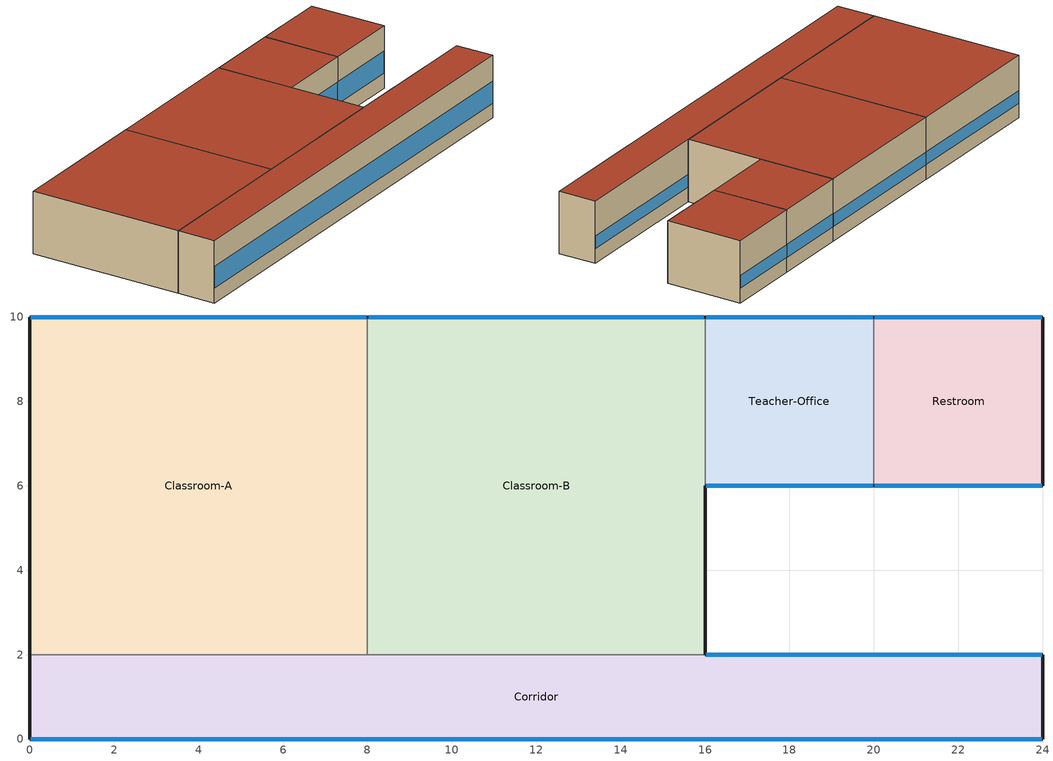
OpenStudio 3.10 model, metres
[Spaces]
Classroom-A
 floor ground: 0,2 0,10 8,10 8,2 z0
 wall outside (SchoolWallAnswer): 8,10 0,10 0,2 z0:3.2
 wall to Classroom-B: 8,2 8,10 z0:3.2
 wall to Corridor: 0,2 8,2 z0:3.2
 window (SchoolWinAnswer): 7.97,10 0.03,10 z0.76:1.41
 roof outside (SchoolRoofAnswer): 8,2 8,10 0,10 0,2 z3.2
Classroom-B
 floor ground: 8,2 8,10 16,10 16,2 z0
 wall outside (SchoolWallAnswer): 16,10 8,10 / 16,2 16,6 z0:3.2
 wall to Teacher-Office: 16,6 16,10 z0:3.2
 wall to Corridor: 8,2 16,2 z0:3.2
 window (SchoolWinAnswer): 15.97,10 8.03,10 z0.76:1.41
 roof outside (SchoolRoofAnswer): 16,2 16,10 8,10 8,2 z3.2
Teacher-Office
 floor ground: 16,6 16,10 20,10 20,6 z0
 wall outside (SchoolWallAnswer): 20,10 16,10 / 16,6 20,6 z0:3.2
 wall to Restroom: 20,6 20,10 z0:3.2
 window (SchoolWinAnswer): 19.97,10 16.03,10 z0.76:1.41; 16.03,6 19.97,6 z0.76:1.9
 roof outside (SchoolRoofAnswer): 20,6 20,10 16,10 16,6 z3.2
Restroom
 floor ground: 20,6 20,10 24,10 24,6 z0
 wall outside (SchoolWallAnswer): 20,6 24,6 24,10 20,10 z0:3.2
 window (SchoolWinAnswer): 23.97,10 20.03,10 z0.76:1.41; 20.03,6 23.97,6 z0.76:1.9
 roof outside (SchoolRoofAnswer): 24,6 24,10 20,10 20,6 z3.2
Corridor
 floor ground: 0,0 0,2 24,2 24,0 z0
 wall outside (SchoolWallAnswer): 0,2 0,0 24,0 24,2 16,2 z0:3.2
 window (SchoolWinAnswer): 23.97,2 16.03,2 z0.76:1.41; 0.03,0 23.97,0 z0.76:1.88
 roof outside (SchoolRoofAnswer): 24,0 24,2 0,2 0,0 z3.2
[Material] Roughness=MediumSmooth; Density {kg/m3}=800; Specific Heat {J/kg-K}=900
Name | Thickness {m} | Conductivity {W/m-K}
SchoolWallAnswer Material | 0.2 | 0.45
SchoolRoofAnswer Material | 0.18 | 0.22
[Construction]
SchoolWallAnswer: SchoolWallAnswer Material
SchoolRoofAnswer: SchoolRoofAnswer Material
SchoolWinAnswer: SchoolWinAnswer Glazing
[WindowMaterial:SimpleGlazingSystem]
SchoolWinAnswer Glazing: U-Factor {W/m2-K}=2.7; Solar Heat Gain Coefficient=0.4; Visible Transmittance=0.6
[BuildingStory]
Story 1: Nominal Z Coordinate {m}=0
[SpaceType]
ClassroomType; TeacherOfficeType; CorridorType; RestroomType
[Lights:Definition] Design Level Calculation Method=Watts/Area
Name | Watts per Space Floor Area {W/m2}
ClassroomType LightsDef | 10
TeacherOfficeType LightsDef | 9
CorridorType LightsDef | 4
RestroomType LightsDef | 6
[Lights] Fraction Replaceable=1
Name | Lights Definition | Space or SpaceType
ClassroomType Lights | ClassroomType LightsDef | ClassroomType
TeacherOfficeType Lights | TeacherOfficeType LightsDef | TeacherOfficeType
CorridorType Lights | CorridorType LightsDef | CorridorType
RestroomType Lights | RestroomType LightsDef | RestroomType
[People:Definition] Number of People Calculation Method=People/Area; Fraction Radiant=0.3
Name | People per Space Floor Area {person/m2}
ClassroomType PeopleDef | 0.055
TeacherOfficeType PeopleDef | 0.05
CorridorType PeopleDef | 0.005
RestroomType PeopleDef | 0.02
[People] Multiplier=1
Name | People Definition | Space or SpaceType
ClassroomType People | ClassroomType PeopleDef | ClassroomType
TeacherOfficeType People | TeacherOfficeType PeopleDef | TeacherOfficeType
CorridorType People | CorridorType PeopleDef | CorridorType
RestroomType People | RestroomType PeopleDef | RestroomType
[Space] Building Story=Story 1
Name | Space Type | Thermal Zone
Classroom-A | ClassroomType | Classroom-A Zone
Classroom-B | ClassroomType | Classroom-B Zone
Teacher-Office | TeacherOfficeType | Teacher-Office Zone
Restroom | RestroomType | Restroom Zone
Corridor | CorridorType | Corridor Zone
[ThermalZone] Use Ideal Air Loads=No
Name | Thermostat
Classroom-A Zone | Classroom-A Thermostat
Classroom-B Zone | Classroom-B Thermostat
Teacher-Office Zone | Teacher-Office Thermostat
Restroom Zone | Restroom Thermostat
Corridor Zone | Corridor Thermostat
[Sizing:Zone] Zone Cooling Design Supply Air Temperature Input Method=SupplyAirTemperature; Zone Cooling Design Supply Air Temperature {C}=14; Zone Cooling Design Supply Air Temperature Difference {deltaC}=11.11; Zone Heating Design Supply Air Temperature Input Method=SupplyAirTemperature; Zone Heating Design Supply Air Temperature {C}=40; Zone Heating Design Supply Air Temperature Difference {deltaC}=11.11; Zone Cooling Design Supply Air Humidity Ratio {kg-H2O/kg-air}=0.0085; Zone Heating Design Supply Air Humidity Ratio {kg-H2O/kg-air}=0.008; Cooling Design Air Flow Method=DesignDay; Heating Design Air Flow Method=DesignDay; Account for Dedicated Outdoor Air System=No; Dedicated Outdoor Air System Control Strategy=NeutralSupplyAir; Dedicated Outdoor Air Low Setpoint Temperature for Design {C}=autosize; Dedicated Outdoor Air High Setpoint Temperature for Design {C}=autosize; Zone Load Sizing Method=Sensible Load Only No Latent Load; Zone Latent Cooling Design Supply Air Humidity Ratio Input Method=HumidityRatioDifference; Zone Cooling Design Supply Air Humidity Ratio Difference {kgWater/kgDryAir}=0.005; Zone Latent Heating Design Supply Air Humidity Ratio Input Method=HumidityRatioDifference; Zone Humidification Design Supply Air Humidity Ratio Difference {kgWater/kgDryAir}=0.005; Sizing Option=Coincident
Classroom-A Zone; Classroom-B Zone; Teacher-Office Zone; Restroom Zone; Corridor Zone
[Zone equipment]
Classroom-A Zone: Classroom-A Ideal Loads
Classroom-B Zone: Classroom-B Ideal Loads
Teacher-Office Zone: Teacher-Office Ideal Loads
Restroom Zone: Restroom Ideal Loads
Corridor Zone: Corridor Ideal Loads
[ThermostatSetpoint:DualSetpoint]
Name | Heating Setpoint Temperature Schedule | Cooling Setpoint Temperature Schedule
Classroom-A Thermostat | Classroom-A HtgSch | Classroom-A ClgSch
Classroom-B Thermostat | Classroom-B HtgSch | Classroom-B ClgSch
Teacher-Office Thermostat | Teacher-Office HtgSch | Teacher-Office ClgSch
Restroom Thermostat | Restroom HtgSch | Restroom ClgSch
Corridor Thermostat | Corridor HtgSch | Corridor ClgSch
[Schedule:Ruleset]
Name | Default Day Schedule
Classroom-A HtgSch | Schedule Day 1
Classroom-A ClgSch | Schedule Day 2
Classroom-B HtgSch | Schedule Day 3
Classroom-B ClgSch | Schedule Day 4
Teacher-Office HtgSch | Schedule Day 5
Teacher-Office ClgSch | Schedule Day 6
Restroom HtgSch | Schedule Day 7
Restroom ClgSch | Schedule Day 8
Corridor HtgSch | Schedule Day 9
Corridor ClgSch | Schedule Day 10
[Schedule:Day]
Schedule Day 1; Schedule Day 3; Schedule Day 5; Schedule Day 7; Schedule Day 9: 24, 0, 21
Schedule Day 2; Schedule Day 4; Schedule Day 6; Schedule Day 8; Schedule Day 10: 24, 0, 24
